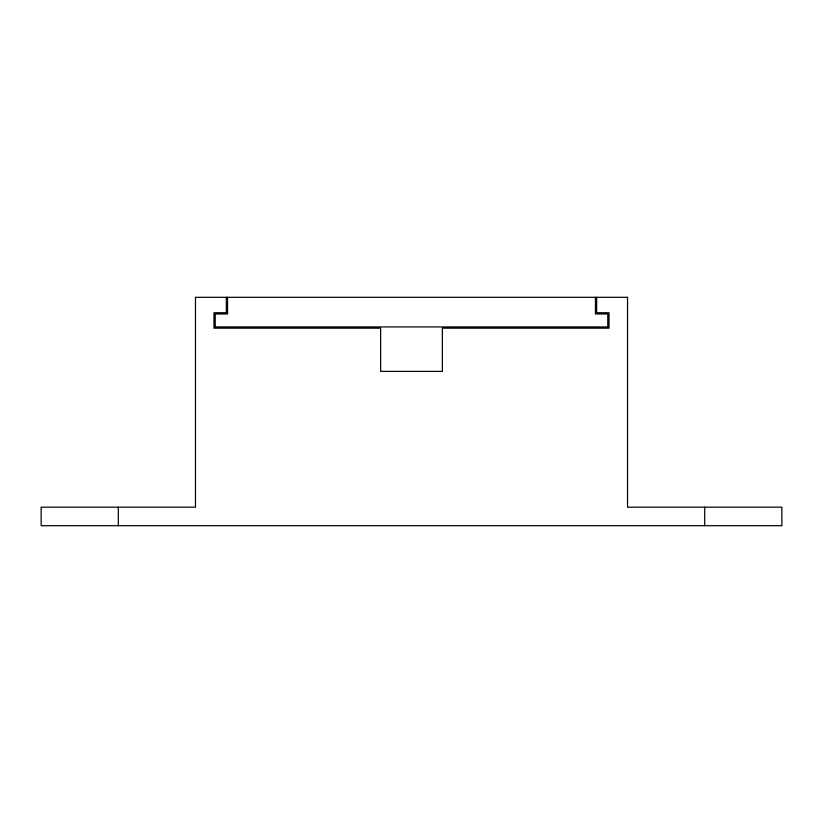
<?xml version="1.0" encoding="UTF-8"?>
<svg xmlns="http://www.w3.org/2000/svg" width="823" height="823" viewBox="0 0 823 823"><rect width="100%" height="100%" fill="white"/><g stroke="black" fill="none" stroke-linecap="round" stroke-linejoin="round"><path stroke-width="1.23" d="M704.694 507.174L704.694 525.691M596.675 297.309L596.675 312.74L609.02 312.74L609.02 328.171L442.363 328.171L442.363 371.379L380.638 371.379L380.638 328.171L213.98 328.171L213.98 312.74L226.325 312.74L226.325 297.309M595.44 297.309L595.44 313.974L607.785 313.974L607.785 326.937L215.214 326.937L215.214 313.974L227.56 313.974L227.56 297.309M118.306 507.174L118.306 525.691M627.538 297.309L195.463 297.309L195.463 507.174L41.15 507.174L41.15 525.691L781.85 525.691L781.85 507.174L627.538 507.174L627.538 297.309"/></g></svg>
